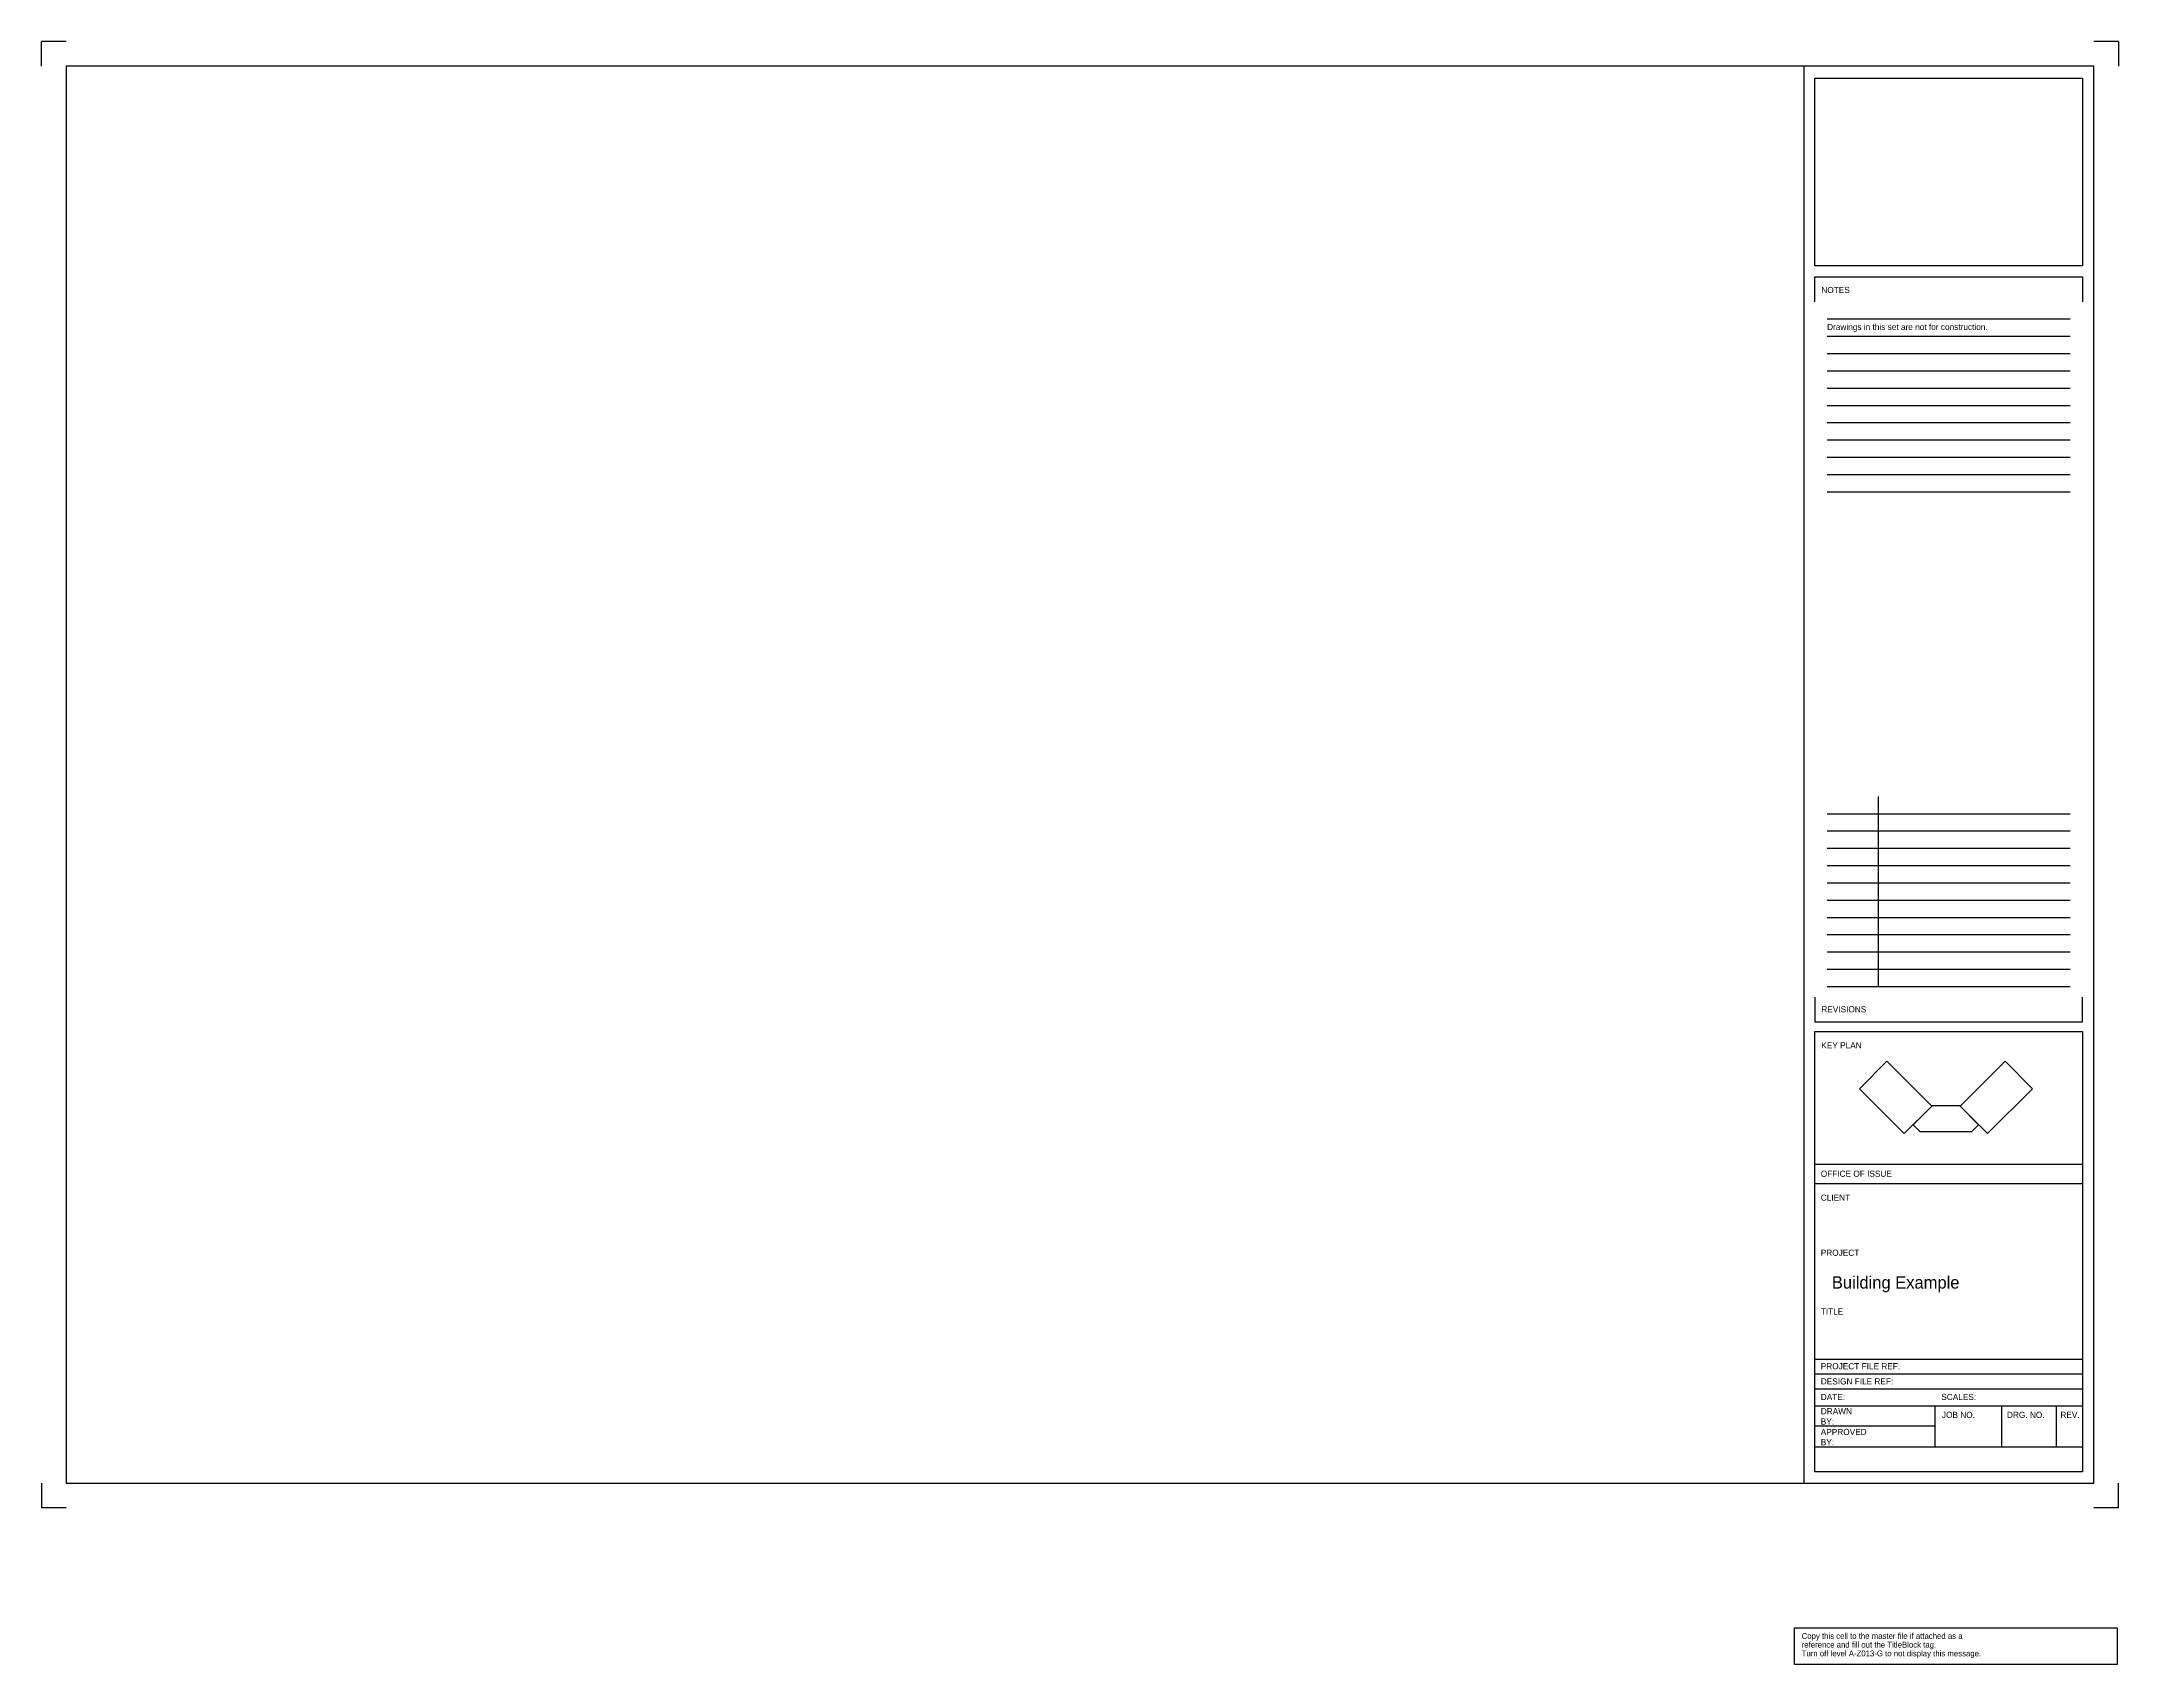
# Model space of a CAD drawing. Extents: x 0 to 841, y -64 to 594.
import ezdxf

# ---------------------------------------------------------------- set-up
doc = ezdxf.new("R2010")
doc.units = 0
for name, color, linetype in [('A-Z000-G-Anno', 7, 'Continuous'), ('A-Z010-G-Ttlb', 7, 'Continuous'), ('A-Z011-G-Titl', 7, 'Continuous'), ('A-Z013-G-Legn', 7, 'Continuous')]:
    doc.layers.add(name, color=color, linetype=linetype)

msp = doc.modelspace()

# ---------------------------------------------------------------- linework, layer by layer
at = {"layer": 'A-Z010-G-Ttlb'}
for p, q in [((0, 584.01), (0, 594.01)), ((10, 594.01), (0, 594.01)), ((841, 594.01), (831, 594.01)), ((841, 594.01), (841, 584.01)), ((713.6, 584.01), (713.6, 10.01)), ((723.1, 481.61), (821.5, 481.61)), ((723.1, 474.61), (821.5, 474.61)), ((723.1, 467.61), (821.5, 467.61)), ((723.1, 460.61), (821.5, 460.61)), ((723.1, 453.61), (821.5, 453.61)), ((723.1, 446.61), (821.5, 446.61)), ((723.1, 439.61), (821.5, 439.61)), ((723.1, 432.61), (821.5, 432.61)), ((723.1, 425.61), (821.5, 425.61)), ((723.1, 418.61), (821.5, 418.61)), ((723.1, 411.61), (821.5, 411.61)), ((743.89, 211.17), (743.89, 288.17)), ((723.1, 281.17), (821.5, 281.17)), ((723.1, 274.17), (821.5, 274.17)), ((723.1, 267.17), (821.5, 267.17)), ((723.1, 260.17), (821.5, 260.17)), ((723.1, 253.17), (821.5, 253.17)), ((723.1, 246.17), (821.5, 246.17)), ((723.1, 239.17), (821.5, 239.17)), ((723.1, 232.17), (821.5, 232.17)), ((723.1, 225.17), (821.5, 225.17)), ((723.1, 218.17), (821.5, 218.17)), ((723.1, 211.17), (821.5, 211.17)), ((718.1, 139.21), (826.5, 139.21)), ((718.1, 131.31), (826.5, 131.31)), ((718.1, 60.21), (826.5, 60.21)), ((718.1, 54.21), (826.5, 54.21)), ((718.1, 48.21), (826.5, 48.21)), ((718.1, 41.31), (766.6, 41.31)), ((766.6, 41.31), (766.6, 24.71)), ((766.6, 41.31), (826.5, 41.31)), ((793.6, 41.31), (793.6, 24.71)), ((815.8, 41.31), (815.8, 24.71)), ((718.1, 33.11), (766.6, 33.11)), ((718.1, 24.71), (766.6, 24.71)), ((766.6, 24.71), (826.5, 24.71)), ((0, 10.01), (0, 0.01)), ((841, 0.01), (841, 10.01)), ((10, 0.01), (0, 0.01)), ((841, 0.01), (831, 0.01))]:
    msp.add_line(p, q, dxfattribs=at)
for points in [[(10, 10.01), (831, 10.01), (831, 584.01), (10, 584.01)], [(718.1, 579.21), (826.5, 579.21), (826.5, 503.11), (718.1, 503.11)], [(718.1, 192.91), (826.5, 192.91), (826.5, 14.51), (718.1, 14.51)]]:
    msp.add_lwpolyline(points, close=True, dxfattribs=at)
for points in [[(718.1, 488.61), (718.1, 498.61), (826.5, 498.61), (826.5, 488.61)], [(718.1, 206.91), (718.1, 196.91), (826.5, 196.91), (826.5, 206.91)]]:
    msp.add_lwpolyline(points, dxfattribs=at)
at = {"layer": 'A-Z011-G-Titl'}
for points in [[(747.22, 180.89), (736.08, 169.76), (754.29, 151.55), (765.43, 162.68)], [(806.21, 169.76), (795.07, 180.89), (776.87, 162.68), (788, 151.55)], [(765.16, 162.95), (777.13, 162.95), (776.87, 162.68), (784.38, 155.17), (781.52, 152.31), (760.77, 152.31), (757.91, 155.17), (765.43, 162.68)]]:
    msp.add_lwpolyline(points, close=True, dxfattribs=at)
at = {"layer": 'A-Z013-G-Legn'}
msp.add_lwpolyline([(709.79, -48.65), (840.51, -48.65), (840.51, -63.51), (709.79, -63.51)], close=True, dxfattribs=at)

# ---------------------------------------------------------------- texts
at = {"layer": 'A-Z000-G-Anno'}
msp.add_text('Drawings in this set are not for construction.', height=2.5, dxfattribs=at).set_placement((723.02, 477.13))
at = {"layer": 'A-Z010-G-Ttlb'}
for s, p in [('NOTES', (720.68, 492.1)), ('REVISIONS', (720.68, 200.69)), ('KEY PLAN', (720.68, 186.07)), ('OFFICE OF ISSUE', (720.46, 134.06)), ('CLIENT', (720.46, 124.38)), ('PROJECT', (720.46, 102.06)), ('TITLE', (720.46, 78.26)), ('PROJECT FILE REF:', (720.46, 56.07)), ('DESIGN FILE REF:', (720.46, 49.94)), ('DATE:', (720.46, 43.62)), ('SCALES:', (769.25, 43.62)), ('DRAWN', (720.46, 37.84)), ('BY:', (720.46, 33.67)), ('JOB NO.', (769.52, 36.36)), ('DRG. NO.', (795.86, 36.36)), ('REV.', (817.5, 36.36))]:
    msp.add_text(s, height=2.5, dxfattribs=at).set_placement(p)
at = {"layer": 'A-Z011-G-Titl'}
for s, height, p in [('Building Example', 5, (724.96, 88.78)), ('APPROVED', 2.5, (720.46, 29.46)), ('BY:', 2.5, (720.46, 25.29))]:
    msp.add_text(s, height=height, dxfattribs=at).set_placement(p)
at = {"layer": 'A-Z013-G-Legn'}
for s, p in [('Turn off level A-Z013-G to not display this message.', (712.71, -60.21)), ('Copy this cell to the master file if attached as a ', (712.71, -53.14)), ('reference and fill out the TitleBlock tag.', (712.71, -56.67))]:
    msp.add_text(s, height=2.3567, dxfattribs=at).set_placement(p)

doc.saveas('drawing.dxf')
